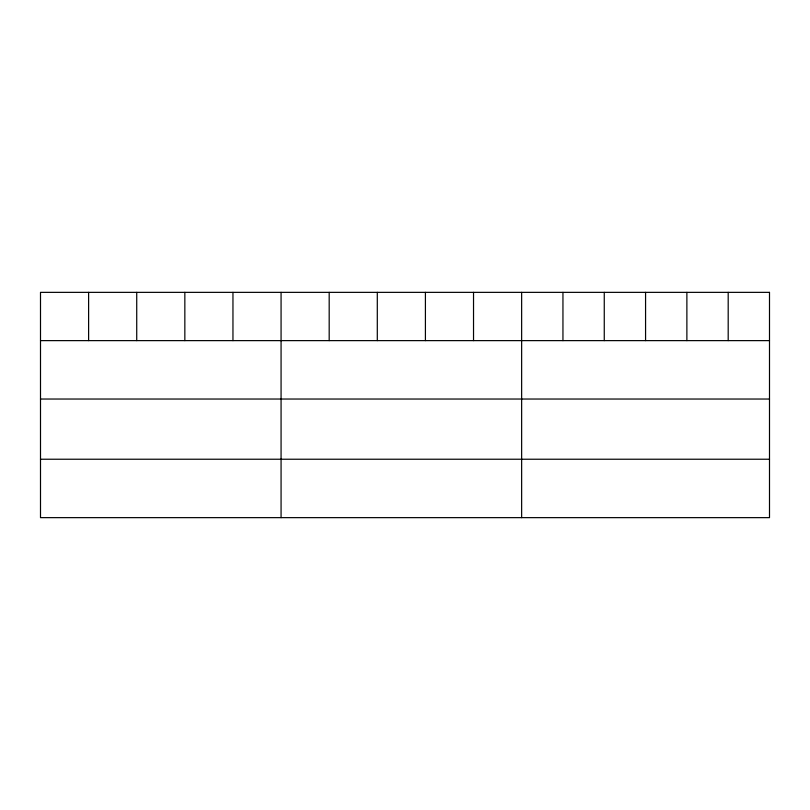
<?xml version="1.0" encoding="UTF-8"?>
<svg xmlns="http://www.w3.org/2000/svg" width="810" height="810" viewBox="0 0 810 810"><rect width="100%" height="100%" fill="white"/><g stroke="black" fill="none" stroke-linecap="round" stroke-linejoin="round"><path stroke-width="1.21" d="M40.5 340.625L769.5 340.625M40.5 399.036L769.5 399.036M40.5 459.229L769.5 459.229M728.19 292.359L728.19 340.625M686.88 292.359L686.88 340.625M645.57 292.359L645.57 340.625M604.26 292.359L604.26 340.625M562.95 292.359L562.95 340.625M521.64 292.359L521.64 517.641M473.526 292.359L473.526 340.625M425.412 292.359L425.412 340.625M377.298 292.359L377.298 340.625M329.184 292.359L329.184 340.625M281.07 292.359L281.07 517.641M232.956 292.359L232.956 340.625M184.842 292.359L184.842 340.625M136.728 292.359L136.728 340.625M88.614 292.359L88.614 340.625M769.5 292.359L40.5 292.359L40.5 517.641L769.5 517.641L769.5 292.359"/></g></svg>
